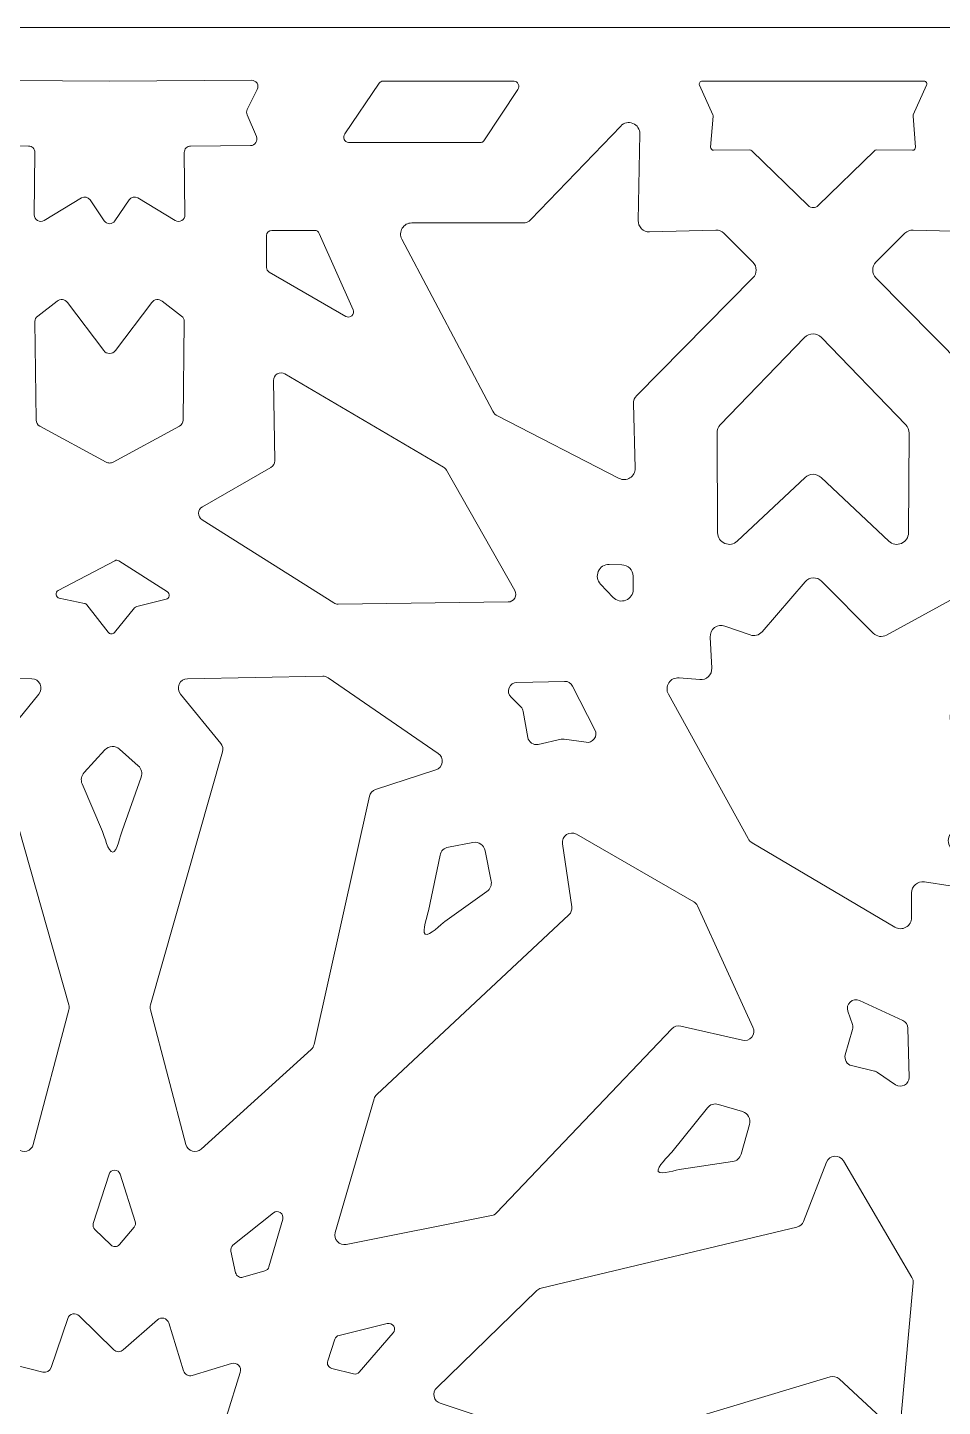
# Model space of a CAD drawing. Header units: millimetres. Extents: x -250 to 250, y -250 to 250.
# Drawn here: x -14 to 142.8, y 13.7 to 250 of the extents above; entities that cross this region are included whole.
import ezdxf

# ---------------------------------------------------------------- set-up
doc = ezdxf.new("R2010")
doc.units = ezdxf.units.MM
doc.header["$MEASUREMENT"] = 0
doc.layers.add('layer 1', color=7, linetype='Continuous')

msp = doc.modelspace()

# ---------------------------------------------------------------- linework, layer by layer
at = {"layer": 'layer 1', "color": 250, "lineweight": 9}
for points, knots in [([(-250, 250), (-250, 250), (250, 250), (250, 250), (250, 250), (250, -250), (250, -250), (250, -250), (-250, -250), (-250, -250), (-250, -250), (-250, 250), (-250, 250)], [0, 0, 0, 0, 0.25, 0.25, 0.25, 0.5, 0.5, 0.5, 0.75, 0.75, 0.75, 1, 1, 1, 1]), ([(0.0431, 216.3915), (0.4199, 216.3915), (0.744, 216.5636), (0.9551, 216.8757), (0.9551, 216.8757), (3.3945, 220.4824), (3.3945, 220.4824), (3.723, 220.9681), (4.3729, 221.1112), (4.875, 220.8085), (4.875, 220.8085), (11.285, 216.9436), (11.285, 216.9436), (11.6361, 216.7319), (12.0441, 216.7272), (12.4001, 216.9307), (12.756, 217.1343), (12.9588, 217.4884), (12.9544, 217.8984), (12.9544, 217.8984), (12.8383, 228.5875), (12.8383, 228.5875), (12.835, 228.8913), (12.9407, 229.1539), (13.1536, 229.3708), (13.3664, 229.5876), (13.6271, 229.6981), (13.9309, 229.7004), (13.9309, 229.7004), (24.2044, 229.7785), (24.2044, 229.7785), (24.5841, 229.7814), (24.9092, 229.9588), (25.1171, 230.2764), (25.3251, 230.5941), (25.3577, 230.963), (25.2085, 231.3121), (25.2085, 231.3121), (23.6167, 235.0377), (23.6167, 235.0377), (23.4852, 235.3455), (23.4946, 235.6629), (23.6442, 235.9624), (23.6442, 235.9624), (25.3538, 239.3837), (25.3538, 239.3837), (25.5299, 239.7361), (25.5118, 240.1235), (25.3035, 240.4579), (25.0952, 240.7923), (24.7555, 240.9794), (24.3616, 240.9768), (24.3616, 240.9768), (0.0431, 240.8141), (0.0431, 240.8141), (0.0431, 240.8141), (-24.2754, 240.9768), (-24.2754, 240.9768), (-24.6693, 240.9794), (-25.009, 240.7923), (-25.2173, 240.4579), (-25.4256, 240.1235), (-25.4437, 239.7361), (-25.2676, 239.3837), (-25.2676, 239.3837), (-23.558, 235.9624), (-23.558, 235.9624), (-23.4084, 235.6629), (-23.399, 235.3455), (-23.5305, 235.0377), (-23.5305, 235.0377), (-25.1223, 231.3121), (-25.1223, 231.3121), (-25.2715, 230.963), (-25.2389, 230.5941), (-25.0309, 230.2764), (-24.823, 229.9588), (-24.4979, 229.7814), (-24.1182, 229.7785), (-24.1182, 229.7785), (-13.8447, 229.7004), (-13.8447, 229.7004), (-13.5409, 229.6981), (-13.2802, 229.5876), (-13.0674, 229.3708), (-12.8545, 229.1539), (-12.7488, 228.8913), (-12.7521, 228.5875), (-12.7521, 228.5875), (-12.8682, 217.8984), (-12.8682, 217.8984), (-12.8726, 217.4884), (-12.6698, 217.1343), (-12.3139, 216.9307), (-11.9579, 216.7272), (-11.5499, 216.7319), (-11.1988, 216.9436), (-11.1988, 216.9436), (-4.7888, 220.8085), (-4.7888, 220.8085), (-4.2867, 221.1112), (-3.6368, 220.9681), (-3.3083, 220.4824), (-3.3083, 220.4824), (-0.8689, 216.8757), (-0.8689, 216.8757), (-0.6578, 216.5636), (-0.3337, 216.3915), (0.0431, 216.3915)], [0, 0, 0, 0, 0.02777778, 0.02777778, 0.02777778, 0.05555556, 0.05555556, 0.05555556, 0.08333333, 0.08333333, 0.08333333, 0.11111111, 0.11111111, 0.11111111, 0.13888889, 0.13888889, 0.13888889, 0.16666667, 0.16666667, 0.16666667, 0.19444444, 0.19444444, 0.19444444, 0.22222222, 0.22222222, 0.22222222, 0.25, 0.25, 0.25, 0.27777778, 0.27777778, 0.27777778, 0.30555556, 0.30555556, 0.30555556, 0.33333333, 0.33333333, 0.33333333, 0.36111111, 0.36111111, 0.36111111, 0.38888889, 0.38888889, 0.38888889, 0.41666667, 0.41666667, 0.41666667, 0.44444444, 0.44444444, 0.44444444, 0.47222222, 0.47222222, 0.47222222, 0.5, 0.5, 0.5, 0.52777778, 0.52777778, 0.52777778, 0.55555556, 0.55555556, 0.55555556, 0.58333333, 0.58333333, 0.58333333, 0.61111111, 0.61111111, 0.61111111, 0.63888889, 0.63888889, 0.63888889, 0.66666667, 0.66666667, 0.66666667, 0.69444444, 0.69444444, 0.69444444, 0.72222222, 0.72222222, 0.72222222, 0.75, 0.75, 0.75, 0.77777778, 0.77777778, 0.77777778, 0.80555556, 0.80555556, 0.80555556, 0.83333333, 0.83333333, 0.83333333, 0.86111111, 0.86111111, 0.86111111, 0.88888889, 0.88888889, 0.88888889, 0.91666667, 0.91666667, 0.91666667, 0.94444444, 0.94444444, 0.94444444, 0.97222222, 0.97222222, 0.97222222, 1, 1, 1, 1]), ([(40.9622, 230.3299), (40.9622, 230.3299), (63.7413, 230.3299), (63.7413, 230.3299), (63.9096, 230.3299), (64.0544, 230.4122), (64.1565, 230.5658), (64.1565, 230.5658), (70.0061, 239.368), (70.0061, 239.368), (70.1914, 239.6468), (70.221, 239.9988), (70.0856, 240.3132), (69.9502, 240.6275), (69.6887, 240.8141), (69.3834, 240.8141), (69.3834, 240.8141), (46.8765, 240.8141), (46.8765, 240.8141), (46.6273, 240.8141), (46.4128, 240.6941), (46.2594, 240.4687), (46.2594, 240.4687), (40.345, 231.7845), (40.345, 231.7845), (40.1559, 231.5068), (40.1234, 231.1527), (40.2578, 230.8357), (40.3923, 230.5187), (40.6552, 230.3299), (40.9622, 230.3299)], [0, 0, 0, 0, 0.1, 0.1, 0.1, 0.2, 0.2, 0.2, 0.3, 0.3, 0.3, 0.4, 0.4, 0.4, 0.5, 0.5, 0.5, 0.6, 0.6, 0.6, 0.7, 0.7, 0.7, 0.8, 0.8, 0.8, 0.9, 0.9, 0.9, 1, 1, 1, 1]), ([(120.6583, 219.1738), (120.469, 219.094), (119.9069, 219.3399), (119.7598, 219.4833), (119.7598, 219.4833), (110.107, 228.8962), (110.107, 228.8962), (110.0088, 228.9919), (109.8903, 229.0395), (109.7532, 229.0382), (109.7532, 229.0382), (103.5597, 228.9793), (103.5597, 228.9793), (103.4144, 228.9779), (103.2888, 229.0317), (103.1895, 229.1379), (103.0903, 229.2441), (103.0451, 229.3731), (103.0564, 229.518), (103.0564, 229.518), (103.4672, 234.8), (103.4672, 234.8), (103.474, 234.8874), (103.4607, 234.9638), (103.4248, 235.0438), (103.4248, 235.0438), (101.1482, 240.1091), (101.1482, 240.1091), (101.0766, 240.2685), (101.0895, 240.439), (101.1844, 240.5857), (101.2793, 240.7324), (101.4295, 240.8141), (101.6042, 240.8141), (101.6042, 240.8141), (120.1089, 240.8141), (120.1089, 240.8141), (120.7016, 240.8141), (120.5162, 240.8141), (121.1089, 240.8141), (121.1089, 240.8141), (139.6136, 240.8141), (139.6136, 240.8141), (139.7883, 240.8141), (139.9385, 240.7324), (140.0334, 240.5857), (140.1283, 240.439), (140.1412, 240.2685), (140.0696, 240.1091), (140.0696, 240.1091), (137.793, 235.0438), (137.793, 235.0438), (137.7571, 234.9638), (137.7438, 234.8874), (137.7506, 234.8), (137.7506, 234.8), (138.1614, 229.518), (138.1614, 229.518), (138.1727, 229.3731), (138.1275, 229.2441), (138.0283, 229.1379), (137.929, 229.0317), (137.8034, 228.9779), (137.6581, 228.9793), (137.6581, 228.9793), (131.4646, 229.0382), (131.4646, 229.0382), (131.3275, 229.0395), (131.209, 228.9919), (131.1108, 228.8962), (131.1108, 228.8962), (121.458, 219.4833), (121.458, 219.4833), (121.3109, 219.34), (120.8476, 219.094), (120.6583, 219.1738)], [0, 0, 0, 0, 0.04, 0.04, 0.04, 0.08, 0.08, 0.08, 0.12, 0.12, 0.12, 0.16, 0.16, 0.16, 0.2, 0.2, 0.2, 0.24, 0.24, 0.24, 0.28, 0.28, 0.28, 0.32, 0.32, 0.32, 0.36, 0.36, 0.36, 0.4, 0.4, 0.4, 0.44, 0.44, 0.44, 0.48, 0.48, 0.48, 0.52, 0.52, 0.52, 0.56, 0.56, 0.56, 0.6, 0.6, 0.6, 0.64, 0.64, 0.64, 0.68, 0.68, 0.68, 0.72, 0.72, 0.72, 0.76, 0.76, 0.76, 0.8, 0.8, 0.8, 0.84, 0.84, 0.84, 0.88, 0.88, 0.88, 0.92, 0.92, 0.92, 0.96, 0.96, 0.96, 1, 1, 1, 1]), ([(50.1368, 213.7326), (50.1368, 213.7326), (65.7151, 184.2409), (65.7151, 184.2409), (65.905, 183.8814), (66.1653, 183.624), (66.527, 183.4382), (66.527, 183.4382), (87.3522, 172.7411), (87.3522, 172.7411), (87.966, 172.4258), (88.6475, 172.4554), (89.2317, 172.8227), (89.8158, 173.19), (90.1378, 173.7913), (90.1197, 174.4811), (90.1197, 174.4811), (89.8284, 185.5481), (89.8284, 185.5481), (89.8143, 186.0847), (89.9989, 186.5517), (90.3762, 186.9335), (90.3762, 186.9335), (110.3079, 207.1067), (110.3079, 207.1067), (111.0406, 207.8482), (111.037, 209.0484), (110.2999, 209.7856), (110.2999, 209.7856), (105.3348, 214.7507), (105.3348, 214.7507), (104.9516, 215.1339), (104.4797, 215.3217), (103.938, 215.3065), (103.938, 215.3065), (92.5902, 214.9883), (92.5902, 214.9883), (92.0517, 214.9732), (91.5827, 215.1585), (91.2, 215.5375), (90.8173, 215.9166), (90.6274, 216.3837), (90.6373, 216.9223), (90.6373, 216.9223), (90.9091, 231.7808), (90.9091, 231.7808), (90.9237, 232.5783), (90.4721, 233.267), (89.7349, 233.5716), (88.9977, 233.8761), (88.1918, 233.707), (87.6392, 233.1317), (87.6392, 233.1317), (72.244, 217.1038), (72.244, 217.1038), (71.8722, 216.7168), (71.4104, 216.52), (70.8737, 216.52), (70.8737, 216.52), (51.8168, 216.52), (51.8168, 216.52), (51.1317, 216.52), (50.5432, 216.1876), (50.1895, 215.6008), (49.8359, 215.014), (49.8168, 214.3384), (50.1368, 213.7326)], [0, 0, 0, 0, 0.04545455, 0.04545455, 0.04545455, 0.09090909, 0.09090909, 0.09090909, 0.13636364, 0.13636364, 0.13636364, 0.18181818, 0.18181818, 0.18181818, 0.22727273, 0.22727273, 0.22727273, 0.27272727, 0.27272727, 0.27272727, 0.31818182, 0.31818182, 0.31818182, 0.36363636, 0.36363636, 0.36363636, 0.40909091, 0.40909091, 0.40909091, 0.45454545, 0.45454545, 0.45454545, 0.5, 0.5, 0.5, 0.54545455, 0.54545455, 0.54545455, 0.59090909, 0.59090909, 0.59090909, 0.63636364, 0.63636364, 0.63636364, 0.68181818, 0.68181818, 0.68181818, 0.72727273, 0.72727273, 0.72727273, 0.77272727, 0.77272727, 0.77272727, 0.81818182, 0.81818182, 0.81818182, 0.86363636, 0.86363636, 0.86363636, 0.90909091, 0.90909091, 0.90909091, 0.95454545, 0.95454545, 0.95454545, 1, 1, 1, 1]), ([(191.5551, 213.7326), (191.5551, 213.7326), (175.9768, 184.2409), (175.9768, 184.2409), (175.7869, 183.8814), (175.5266, 183.624), (175.1649, 183.4382), (175.1649, 183.4382), (154.3397, 172.7411), (154.3397, 172.7411), (153.7259, 172.4258), (153.0444, 172.4554), (152.4602, 172.8227), (151.8761, 173.19), (151.5541, 173.7913), (151.5722, 174.4811), (151.5722, 174.4811), (151.8635, 185.5481), (151.8635, 185.5481), (151.8776, 186.0847), (151.693, 186.5517), (151.3157, 186.9335), (151.3157, 186.9335), (131.384, 207.1067), (131.384, 207.1067), (130.6513, 207.8482), (130.6549, 209.0484), (131.392, 209.7856), (131.392, 209.7856), (136.3571, 214.7507), (136.3571, 214.7507), (136.7403, 215.1339), (137.2122, 215.3217), (137.7539, 215.3065), (137.7539, 215.3065), (149.1017, 214.9883), (149.1017, 214.9883), (149.6402, 214.9732), (150.1092, 215.1585), (150.4919, 215.5375), (150.8746, 215.9166), (151.0645, 216.3837), (151.0546, 216.9223), (151.0546, 216.9223), (150.7828, 231.7808), (150.7828, 231.7808), (150.7682, 232.5783), (151.2198, 233.267), (151.957, 233.5716), (152.6942, 233.8761), (153.5001, 233.707), (154.0527, 233.1317), (154.0527, 233.1317), (169.4479, 217.1038), (169.4479, 217.1038), (169.8197, 216.7168), (170.2815, 216.52), (170.8182, 216.52), (170.8182, 216.52), (189.8751, 216.52), (189.8751, 216.52), (190.5602, 216.52), (191.1487, 216.1876), (191.5024, 215.6008), (191.856, 215.014), (191.8751, 214.3384), (191.5551, 213.7326)], [0, 0, 0, 0, 0.04545455, 0.04545455, 0.04545455, 0.09090909, 0.09090909, 0.09090909, 0.13636364, 0.13636364, 0.13636364, 0.18181818, 0.18181818, 0.18181818, 0.22727273, 0.22727273, 0.22727273, 0.27272727, 0.27272727, 0.27272727, 0.31818182, 0.31818182, 0.31818182, 0.36363636, 0.36363636, 0.36363636, 0.40909091, 0.40909091, 0.40909091, 0.45454545, 0.45454545, 0.45454545, 0.5, 0.5, 0.5, 0.54545455, 0.54545455, 0.54545455, 0.59090909, 0.59090909, 0.59090909, 0.63636364, 0.63636364, 0.63636364, 0.68181818, 0.68181818, 0.68181818, 0.72727273, 0.72727273, 0.72727273, 0.77272727, 0.77272727, 0.77272727, 0.81818182, 0.81818182, 0.81818182, 0.86363636, 0.86363636, 0.86363636, 0.90909091, 0.90909091, 0.90909091, 0.95454545, 0.95454545, 0.95454545, 1, 1, 1, 1]), ([(35.1563, 215.2424), (35.1563, 215.2424), (27.8364, 215.2424), (27.8364, 215.2424), (27.3407, 215.2424), (26.9364, 214.8381), (26.9364, 214.3425), (26.9364, 214.3425), (26.9364, 208.8649), (26.9364, 208.8649), (26.9364, 208.5344), (27.1002, 208.2507), (27.3864, 208.0855), (27.3864, 208.0855), (40.5099, 200.5086), (40.5099, 200.5086), (40.8533, 200.3104), (41.2672, 200.3538), (41.5619, 200.619), (41.8567, 200.8842), (41.9434, 201.2913), (41.7823, 201.6536), (41.7823, 201.6536), (35.9788, 214.708), (35.9788, 214.708), (35.831, 215.0403), (35.52, 215.2424), (35.1563, 215.2424)], [0, 0, 0, 0, 0.11111111, 0.11111111, 0.11111111, 0.22222222, 0.22222222, 0.22222222, 0.33333333, 0.33333333, 0.33333333, 0.44444444, 0.44444444, 0.44444444, 0.55555556, 0.55555556, 0.55555556, 0.66666667, 0.66666667, 0.66666667, 0.77777778, 0.77777778, 0.77777778, 0.88888889, 0.88888889, 0.88888889, 1, 1, 1, 1]), ([(0.0432, 175.3691), (0.2517, 175.3691), (0.4603, 175.4222), (0.6557, 175.5285), (0.6557, 175.5285), (11.9997, 181.6929), (11.9997, 181.6929), (12.3978, 181.9092), (12.6286, 182.2847), (12.6339, 182.7249), (12.6339, 182.7249), (12.8389, 199.6128), (12.8389, 199.6128), (12.8436, 199.9951), (12.6809, 200.3259), (12.371, 200.5647), (12.371, 200.5647), (9.058, 203.1176), (9.058, 203.1176), (8.7821, 203.3302), (8.4633, 203.4154), (8.1132, 203.3701), (7.763, 203.3248), (7.479, 203.1617), (7.271, 202.8865), (7.271, 202.8865), (1.0513, 194.6539), (1.0513, 194.6539), (0.8091, 194.3332), (0.4548, 194.1596), (0.0431, 194.1596), (-0.3686, 194.1596), (-0.7229, 194.3332), (-0.9651, 194.6539), (-0.9651, 194.6539), (-7.1848, 202.8865), (-7.1848, 202.8865), (-7.3928, 203.1617), (-7.6768, 203.3248), (-8.027, 203.3701), (-8.3771, 203.4154), (-8.6959, 203.3302), (-8.9718, 203.1176), (-8.9718, 203.1176), (-12.2848, 200.5647), (-12.2848, 200.5647), (-12.5947, 200.3259), (-12.7574, 199.9951), (-12.7527, 199.6128), (-12.7527, 199.6128), (-12.5477, 182.7249), (-12.5477, 182.7249), (-12.5424, 182.2847), (-12.3116, 181.9092), (-11.9135, 181.6929), (-11.9135, 181.6929), (-0.5695, 175.5285), (-0.5695, 175.5285), (-0.3741, 175.4222), (-0.1655, 175.3691), (0.043, 175.3691), (0.043, 175.3691), (0.0432, 175.3691), (0.0432, 175.3691)], [0, 0, 0, 0, 0.04761905, 0.04761905, 0.04761905, 0.0952381, 0.0952381, 0.0952381, 0.14285714, 0.14285714, 0.14285714, 0.19047619, 0.19047619, 0.19047619, 0.23809524, 0.23809524, 0.23809524, 0.28571429, 0.28571429, 0.28571429, 0.33333333, 0.33333333, 0.33333333, 0.38095238, 0.38095238, 0.38095238, 0.42857143, 0.42857143, 0.42857143, 0.47619048, 0.47619048, 0.47619048, 0.52380952, 0.52380952, 0.52380952, 0.57142857, 0.57142857, 0.57142857, 0.61904762, 0.61904762, 0.61904762, 0.66666667, 0.66666667, 0.66666667, 0.71428571, 0.71428571, 0.71428571, 0.76190476, 0.76190476, 0.76190476, 0.80952381, 0.80952381, 0.80952381, 0.85714286, 0.85714286, 0.85714286, 0.9047619, 0.9047619, 0.9047619, 0.95238095, 0.95238095, 0.95238095, 1, 1, 1, 1]), ([(121.9786, 172.9), (121.9786, 172.9), (133.5942, 161.983), (133.5942, 161.983), (134.1868, 161.4261), (135.005, 161.2818), (135.7524, 161.6024), (136.4998, 161.923), (136.9591, 162.6154), (136.9639, 163.4286), (136.9639, 163.4286), (137.0644, 180.5168), (137.0644, 180.5168), (137.0676, 181.059), (136.8804, 181.5267), (136.504, 181.917), (136.504, 181.917), (122.0484, 196.9042), (122.0484, 196.9042), (121.6573, 197.3097), (121.1723, 197.5158), (120.6089, 197.5158), (120.0455, 197.5158), (119.5606, 197.3097), (119.1694, 196.9042), (119.1694, 196.9042), (104.7138, 181.917), (104.7138, 181.917), (104.3374, 181.5267), (104.1502, 181.059), (104.1534, 180.5168), (104.1534, 180.5168), (104.2539, 163.4286), (104.2539, 163.4286), (104.2587, 162.6154), (104.718, 161.923), (105.4654, 161.6024), (106.2128, 161.2818), (107.031, 161.4261), (107.6236, 161.983), (107.6236, 161.983), (119.2392, 172.9), (119.2392, 172.9), (120.0102, 173.6246), (121.2076, 173.6246), (121.9786, 172.9)], [0, 0, 0, 0, 0.06666667, 0.06666667, 0.06666667, 0.13333333, 0.13333333, 0.13333333, 0.2, 0.2, 0.2, 0.26666667, 0.26666667, 0.26666667, 0.33333333, 0.33333333, 0.33333333, 0.4, 0.4, 0.4, 0.46666667, 0.46666667, 0.46666667, 0.53333333, 0.53333333, 0.53333333, 0.6, 0.6, 0.6, 0.66666667, 0.66666667, 0.66666667, 0.73333333, 0.73333333, 0.73333333, 0.8, 0.8, 0.8, 0.86666667, 0.86666667, 0.86666667, 0.93333333, 0.93333333, 0.93333333, 1, 1, 1, 1]), ([(69.4735, 153.5052), (69.4735, 153.5052), (57.7655, 174.1734), (57.7655, 174.1734), (57.6476, 174.3815), (57.4987, 174.5328), (57.2925, 174.6539), (57.2925, 174.6539), (30.0888, 190.6346), (30.0888, 190.6346), (29.6723, 190.8793), (29.192, 190.8801), (28.7747, 190.6369), (28.3574, 190.3937), (28.1213, 189.9754), (28.1289, 189.4924), (28.1289, 189.4924), (28.3449, 175.7731), (28.3449, 175.7731), (28.3525, 175.2871), (28.1133, 174.8663), (27.6918, 174.6243), (27.6918, 174.6243), (15.9432, 167.8797), (15.9432, 167.8797), (15.5362, 167.6461), (15.3, 167.2478), (15.2902, 166.7786), (15.2804, 166.3094), (15.4997, 165.9016), (15.8966, 165.6512), (15.8966, 165.6512), (38.4825, 151.3991), (38.4825, 151.3991), (38.7045, 151.259), (38.9306, 151.1952), (39.1931, 151.1985), (39.1931, 151.1985), (68.3578, 151.5631), (68.3578, 151.5631), (68.8307, 151.569), (69.234, 151.8058), (69.4696, 152.2159), (69.7052, 152.626), (69.7066, 153.0937), (69.4735, 153.5052)], [0, 0, 0, 0, 0.06666667, 0.06666667, 0.06666667, 0.13333333, 0.13333333, 0.13333333, 0.2, 0.2, 0.2, 0.26666667, 0.26666667, 0.26666667, 0.33333333, 0.33333333, 0.33333333, 0.4, 0.4, 0.4, 0.46666667, 0.46666667, 0.46666667, 0.53333333, 0.53333333, 0.53333333, 0.6, 0.6, 0.6, 0.66666667, 0.66666667, 0.66666667, 0.73333333, 0.73333333, 0.73333333, 0.8, 0.8, 0.8, 0.86666667, 0.86666667, 0.86666667, 0.93333333, 0.93333333, 0.93333333, 1, 1, 1, 1]), ([(0.9317, 158.6381), (0.9317, 158.6381), (-8.7618, 153.5191), (-8.7618, 153.5191), (-9.028, 153.3785), (-9.1705, 153.0997), (-9.1286, 152.8016), (-9.0867, 152.5035), (-8.8727, 152.2748), (-8.578, 152.2131), (-8.578, 152.2131), (-4.2512, 151.3079), (-4.2512, 151.3079), (-4.0815, 151.2724), (-3.9469, 151.1882), (-3.8407, 151.0512), (-3.8407, 151.0512), (-0.2057, 146.3619), (-0.2057, 146.3619), (-0.0704, 146.1873), (0.1185, 146.0932), (0.3394, 146.0904), (0.5602, 146.0876), (0.7515, 146.1768), (0.8912, 146.3478), (0.8912, 146.3478), (4.32, 150.5447), (4.32, 150.5447), (4.4202, 150.6673), (4.5414, 150.744), (4.6952, 150.7819), (4.6952, 150.7819), (9.7288, 152.022), (9.7288, 152.022), (10.0069, 152.0905), (10.2059, 152.3057), (10.2527, 152.5882), (10.2994, 152.8708), (10.1803, 153.1385), (9.9391, 153.293), (9.9391, 153.293), (1.6371, 158.6086), (1.6371, 158.6086), (1.4186, 158.7485), (1.1611, 158.7593), (0.9317, 158.6381)], [0, 0, 0, 0, 0.06666667, 0.06666667, 0.06666667, 0.13333333, 0.13333333, 0.13333333, 0.2, 0.2, 0.2, 0.26666667, 0.26666667, 0.26666667, 0.33333333, 0.33333333, 0.33333333, 0.4, 0.4, 0.4, 0.46666667, 0.46666667, 0.46666667, 0.53333333, 0.53333333, 0.53333333, 0.6, 0.6, 0.6, 0.66666667, 0.66666667, 0.66666667, 0.73333333, 0.73333333, 0.73333333, 0.8, 0.8, 0.8, 0.86666667, 0.86666667, 0.86666667, 0.93333333, 0.93333333, 0.93333333, 1, 1, 1, 1]), ([(89.7585, 155.9707), (89.7585, 155.9707), (89.7797, 153.7367), (89.7797, 153.7367), (89.7876, 152.9033), (89.3107, 152.1877), (88.5384, 151.8742), (87.7661, 151.5609), (86.9254, 151.7417), (86.3503, 152.345), (86.3503, 152.345), (84.18, 154.6217), (84.18, 154.6217), (83.6139, 155.2155), (83.4687, 156.0449), (83.7991, 156.7958), (84.1295, 157.5466), (84.8391, 157.9997), (85.6593, 157.9835), (85.6593, 157.9835), (87.8085, 157.9409), (87.8085, 157.9409), (88.8836, 157.9196), (89.7483, 157.046), (89.7585, 155.9707)], [0, 0, 0, 0, 0.125, 0.125, 0.125, 0.25, 0.25, 0.25, 0.375, 0.375, 0.375, 0.5, 0.5, 0.5, 0.625, 0.625, 0.625, 0.75, 0.75, 0.75, 0.875, 0.875, 0.875, 1, 1, 1, 1]), ([(153.1518, 122.5565), (153.1518, 122.5565), (144.6977, 130.4067), (144.6977, 130.4067), (144.0359, 131.0212), (143.8949, 131.9868), (144.3534, 132.7649), (144.3534, 132.7649), (157.5451, 155.1507), (157.5451, 155.1507), (157.9855, 155.898), (157.8767, 156.8141), (157.2736, 157.4376), (156.6705, 158.061), (155.7585, 158.2001), (154.997, 157.7847), (154.997, 157.7847), (133.1869, 145.8883), (133.1869, 145.8883), (132.4338, 145.4775), (131.5346, 145.608), (130.9294, 146.216), (130.9294, 146.216), (122.0567, 155.1284), (122.0567, 155.1284), (121.6694, 155.5175), (121.1898, 155.7067), (120.6412, 155.687), (120.0925, 155.6673), (119.6278, 155.4441), (119.2694, 155.0282), (119.2694, 155.0282), (111.8827, 146.456), (111.8827, 146.456), (111.3603, 145.8498), (110.561, 145.6378), (109.8069, 145.9054), (109.8069, 145.9054), (105.511, 147.4297), (105.511, 147.4297), (104.8944, 147.6485), (104.2638, 147.5533), (103.7392, 147.1623), (103.2147, 146.7713), (102.9433, 146.1942), (102.9768, 145.5408), (102.9768, 145.5408), (103.2486, 140.2395), (103.2486, 140.2395), (103.2777, 139.6712), (103.0803, 139.1705), (102.6711, 138.7751), (102.2618, 138.3797), (101.7548, 138.1995), (101.1878, 138.2481), (101.1878, 138.2481), (97.645, 138.5518), (97.645, 138.5518), (96.9277, 138.6133), (96.2808, 138.2972), (95.8886, 137.6934), (95.4963, 137.0897), (95.4703, 136.3703), (95.818, 135.7398), (95.818, 135.7398), (109.4595, 111.0001), (109.4595, 111.0001), (109.6312, 110.6887), (109.8514, 110.4619), (110.1576, 110.2811), (110.1576, 110.2811), (134.624, 95.8343), (134.624, 95.8343), (135.2279, 95.4777), (135.924, 95.4726), (136.533, 95.8203), (137.1421, 96.168), (137.4916, 96.77), (137.4916, 97.4713), (137.4916, 97.4713), (137.4916, 101.7149), (137.4916, 101.7149), (137.4916, 102.2893), (137.7189, 102.7837), (138.1549, 103.1577), (138.5908, 103.5317), (139.114, 103.6811), (139.6817, 103.5938), (139.6817, 103.5938), (144.1226, 102.9105), (144.1226, 102.9105), (144.847, 102.799), (145.5263, 103.084), (145.9545, 103.6788), (146.3828, 104.2737), (146.4373, 105.0084), (146.1016, 105.66), (146.1016, 105.66), (143.99, 109.7591), (143.99, 109.7591), (143.5862, 110.5429), (143.7604, 111.4704), (144.4211, 112.0542), (144.4211, 112.0542), (153.1171, 119.739), (153.1171, 119.739), (153.534, 120.1075), (153.7522, 120.5837), (153.7591, 121.1401), (153.7659, 121.6964), (153.5595, 122.1779), (153.1518, 122.5565)], [0, 0, 0, 0, 0.02702703, 0.02702703, 0.02702703, 0.05405405, 0.05405405, 0.05405405, 0.08108108, 0.08108108, 0.08108108, 0.10810811, 0.10810811, 0.10810811, 0.13513514, 0.13513514, 0.13513514, 0.16216216, 0.16216216, 0.16216216, 0.18918919, 0.18918919, 0.18918919, 0.21621622, 0.21621622, 0.21621622, 0.24324324, 0.24324324, 0.24324324, 0.27027027, 0.27027027, 0.27027027, 0.2972973, 0.2972973, 0.2972973, 0.32432432, 0.32432432, 0.32432432, 0.35135135, 0.35135135, 0.35135135, 0.37837838, 0.37837838, 0.37837838, 0.40540541, 0.40540541, 0.40540541, 0.43243243, 0.43243243, 0.43243243, 0.45945946, 0.45945946, 0.45945946, 0.48648649, 0.48648649, 0.48648649, 0.51351351, 0.51351351, 0.51351351, 0.54054054, 0.54054054, 0.54054054, 0.56756757, 0.56756757, 0.56756757, 0.59459459, 0.59459459, 0.59459459, 0.62162162, 0.62162162, 0.62162162, 0.64864865, 0.64864865, 0.64864865, 0.67567568, 0.67567568, 0.67567568, 0.7027027, 0.7027027, 0.7027027, 0.72972973, 0.72972973, 0.72972973, 0.75675676, 0.75675676, 0.75675676, 0.78378378, 0.78378378, 0.78378378, 0.81081081, 0.81081081, 0.81081081, 0.83783784, 0.83783784, 0.83783784, 0.86486486, 0.86486486, 0.86486486, 0.89189189, 0.89189189, 0.89189189, 0.91891892, 0.91891892, 0.91891892, 0.94594595, 0.94594595, 0.94594595, 0.97297297, 0.97297297, 0.97297297, 1, 1, 1, 1]), ([(-56.2789, 125.6156), (-56.2789, 125.6156), (-37.4223, 138.5654), (-37.4223, 138.5654), (-37.1347, 138.7629), (-36.8333, 138.8531), (-36.4845, 138.8463), (-36.4845, 138.8463), (-13.3049, 138.3919), (-13.3049, 138.3919), (-12.6772, 138.3796), (-12.1462, 138.0326), (-11.8829, 137.4626), (-11.6196, 136.8926), (-11.6996, 136.2634), (-12.0972, 135.7774), (-12.0972, 135.7774), (-19.006, 127.3332), (-19.006, 127.3332), (-19.3484, 126.9147), (-19.4547, 126.4008), (-19.3066, 125.8808), (-19.3066, 125.8808), (-6.9563, 82.5257), (-6.9563, 82.5257), (-6.8739, 82.2366), (-6.8713, 81.9692), (-6.948, 81.6785), (-6.948, 81.6785), (-13.0431, 58.5876), (-13.0431, 58.5876), (-13.1899, 58.0315), (-13.5846, 57.6247), (-14.136, 57.4612), (-14.6874, 57.2977), (-15.24, 57.4237), (-15.6662, 57.8099), (-15.6662, 57.8099), (-34.5049, 74.8824), (-34.5049, 74.8824), (-34.7608, 75.1143), (-34.9174, 75.3834), (-34.9925, 75.7205), (-34.9925, 75.7205), (-44.4724, 118.2522), (-44.4724, 118.2522), (-44.5992, 118.821), (-44.9871, 119.2472), (-45.5415, 119.4269), (-45.5415, 119.4269), (-55.8661, 122.7728), (-55.8661, 122.7728), (-56.4606, 122.9654), (-56.8671, 123.4473), (-56.9569, 124.0658), (-57.0468, 124.6842), (-56.7941, 125.2618), (-56.2789, 125.6156)], [0, 0, 0, 0, 0.05263158, 0.05263158, 0.05263158, 0.10526316, 0.10526316, 0.10526316, 0.15789474, 0.15789474, 0.15789474, 0.21052632, 0.21052632, 0.21052632, 0.26315789, 0.26315789, 0.26315789, 0.31578947, 0.31578947, 0.31578947, 0.36842105, 0.36842105, 0.36842105, 0.42105263, 0.42105263, 0.42105263, 0.47368421, 0.47368421, 0.47368421, 0.52631579, 0.52631579, 0.52631579, 0.57894737, 0.57894737, 0.57894737, 0.63157895, 0.63157895, 0.63157895, 0.68421053, 0.68421053, 0.68421053, 0.73684211, 0.73684211, 0.73684211, 0.78947368, 0.78947368, 0.78947368, 0.84210526, 0.84210526, 0.84210526, 0.89473684, 0.89473684, 0.89473684, 0.94736842, 0.94736842, 0.94736842, 1, 1, 1, 1]), ([(56.3651, 125.6156), (56.3651, 125.6156), (37.5085, 138.5654), (37.5085, 138.5654), (37.2209, 138.7629), (36.9195, 138.8531), (36.5707, 138.8463), (36.5707, 138.8463), (13.3911, 138.3919), (13.3911, 138.3919), (12.7634, 138.3796), (12.2324, 138.0326), (11.9691, 137.4626), (11.7058, 136.8926), (11.7858, 136.2634), (12.1834, 135.7774), (12.1834, 135.7774), (19.0922, 127.3332), (19.0922, 127.3332), (19.4346, 126.9147), (19.5409, 126.4008), (19.3928, 125.8808), (19.3928, 125.8808), (7.0425, 82.5257), (7.0425, 82.5257), (6.9601, 82.2366), (6.9575, 81.9692), (7.0342, 81.6785), (7.0342, 81.6785), (13.1293, 58.5876), (13.1293, 58.5876), (13.2761, 58.0315), (13.6708, 57.6247), (14.2222, 57.4612), (14.7736, 57.2977), (15.3262, 57.4237), (15.7524, 57.8099), (15.7524, 57.8099), (34.5911, 74.8824), (34.5911, 74.8824), (34.847, 75.1143), (35.0036, 75.3834), (35.0787, 75.7205), (35.0787, 75.7205), (44.5586, 118.2522), (44.5586, 118.2522), (44.6854, 118.821), (45.0733, 119.2472), (45.6277, 119.4269), (45.6277, 119.4269), (55.9523, 122.7728), (55.9523, 122.7728), (56.5468, 122.9654), (56.9533, 123.4473), (57.0431, 124.0658), (57.133, 124.6842), (56.8803, 125.2618), (56.3651, 125.6156)], [0, 0, 0, 0, 0.05263158, 0.05263158, 0.05263158, 0.10526316, 0.10526316, 0.10526316, 0.15789474, 0.15789474, 0.15789474, 0.21052632, 0.21052632, 0.21052632, 0.26315789, 0.26315789, 0.26315789, 0.31578947, 0.31578947, 0.31578947, 0.36842105, 0.36842105, 0.36842105, 0.42105263, 0.42105263, 0.42105263, 0.47368421, 0.47368421, 0.47368421, 0.52631579, 0.52631579, 0.52631579, 0.57894737, 0.57894737, 0.57894737, 0.63157895, 0.63157895, 0.63157895, 0.68421053, 0.68421053, 0.68421053, 0.73684211, 0.73684211, 0.73684211, 0.78947368, 0.78947368, 0.78947368, 0.84210526, 0.84210526, 0.84210526, 0.89473684, 0.89473684, 0.89473684, 0.94736842, 0.94736842, 0.94736842, 1, 1, 1, 1]), ([(83.222, 129.6449), (83.222, 129.6449), (79.3693, 137.1577), (79.3693, 137.1577), (79.1048, 137.6733), (78.6019, 137.973), (78.0227, 137.9601), (78.0227, 137.9601), (69.8541, 137.7785), (69.8541, 137.7785), (69.2502, 137.7651), (68.7416, 137.413), (68.5167, 136.8522), (68.2918, 136.2915), (68.4158, 135.6856), (68.843, 135.2584), (68.843, 135.2584), (70.5305, 133.571), (70.5305, 133.571), (70.755, 133.3465), (70.8867, 133.0927), (70.9411, 132.7799), (70.9411, 132.7799), (71.712, 128.3471), (71.712, 128.3471), (71.7836, 127.9353), (71.9967, 127.6072), (72.3436, 127.3742), (72.6906, 127.1412), (73.075, 127.0682), (73.4833, 127.1579), (73.4833, 127.1579), (77.4316, 128.0246), (77.4316, 128.0246), (77.6127, 128.0644), (77.7735, 128.0704), (77.957, 128.0441), (77.957, 128.0441), (81.6995, 127.5095), (81.6995, 127.5095), (82.2597, 127.4295), (82.7818, 127.6531), (83.1104, 128.1139), (83.439, 128.5748), (83.4803, 129.1412), (83.222, 129.6449)], [0, 0, 0, 0, 0.06666667, 0.06666667, 0.06666667, 0.13333333, 0.13333333, 0.13333333, 0.2, 0.2, 0.2, 0.26666667, 0.26666667, 0.26666667, 0.33333333, 0.33333333, 0.33333333, 0.4, 0.4, 0.4, 0.46666667, 0.46666667, 0.46666667, 0.53333333, 0.53333333, 0.53333333, 0.6, 0.6, 0.6, 0.66666667, 0.66666667, 0.66666667, 0.73333333, 0.73333333, 0.73333333, 0.8, 0.8, 0.8, 0.86666667, 0.86666667, 0.86666667, 0.93333333, 0.93333333, 0.93333333, 1, 1, 1, 1]), ([(-4.3335, 122.3138), (-4.3335, 122.3138), (-0.7662, 126.2067), (-0.7662, 126.2067), (-0.1009, 126.9329), (1.03, 126.9885), (1.7635, 126.3311), (1.7635, 126.3311), (4.9478, 123.4777), (4.9478, 123.4777), (5.5036, 122.9796), (5.6928, 122.236), (5.4427, 121.5329), (5.4427, 121.5329), (2.1792, 112.3594), (2.1792, 112.3594), (1.9259, 111.647), (1.3227, 108.691), (0.567, 108.6671), (-0.1888, 108.6433), (-0.875, 111.5583), (-1.1729, 112.2533), (-1.1729, 112.2533), (-4.661, 120.3872), (-4.661, 120.3872), (-4.9464, 121.0528), (-4.8229, 121.7798), (-4.3335, 122.3138)], [0, 0, 0, 0, 0.11111111, 0.11111111, 0.11111111, 0.22222222, 0.22222222, 0.22222222, 0.33333333, 0.33333333, 0.33333333, 0.44444444, 0.44444444, 0.44444444, 0.55555556, 0.55555556, 0.55555556, 0.66666667, 0.66666667, 0.66666667, 0.77777778, 0.77777778, 0.77777778, 0.88888889, 0.88888889, 0.88888889, 1, 1, 1, 1]), ([(110.3093, 78.6639), (110.3093, 78.6639), (100.8157, 99.4759), (100.8157, 99.4759), (100.6709, 99.7933), (100.459, 100.0259), (100.1565, 100.1997), (100.1565, 100.1997), (80.0537, 111.7485), (80.0537, 111.7485), (79.5093, 112.0613), (78.8754, 112.0373), (78.3562, 111.6844), (77.8369, 111.3314), (77.5814, 110.7509), (77.6719, 110.1295), (77.6719, 110.1295), (79.2448, 99.3331), (79.2448, 99.3331), (79.3228, 98.798), (79.1492, 98.3028), (78.7544, 97.9333), (78.7544, 97.9333), (45.8386, 67.1316), (45.8386, 67.1316), (45.6191, 66.9263), (45.4792, 66.6984), (45.3952, 66.4097), (45.3952, 66.4097), (38.727, 43.4777), (38.727, 43.4777), (38.5664, 42.9255), (38.6952, 42.3735), (39.0837, 41.9494), (39.4721, 41.5252), (40.0107, 41.3486), (40.5749, 41.4601), (40.5749, 41.4601), (65.5158, 46.3915), (65.5158, 46.3915), (65.8546, 46.4585), (66.1274, 46.6085), (66.3654, 46.8587), (66.3654, 46.8587), (96.3967, 78.433), (96.3967, 78.433), (96.7984, 78.8553), (97.3504, 79.0208), (97.9181, 78.8893), (97.9181, 78.8893), (108.4913, 76.4397), (108.4913, 76.4397), (109.1001, 76.2986), (109.6967, 76.5023), (110.0923, 76.9862), (110.4878, 77.47), (110.5687, 78.0953), (110.3093, 78.6639)], [0, 0, 0, 0, 0.05263158, 0.05263158, 0.05263158, 0.10526316, 0.10526316, 0.10526316, 0.15789474, 0.15789474, 0.15789474, 0.21052632, 0.21052632, 0.21052632, 0.26315789, 0.26315789, 0.26315789, 0.31578947, 0.31578947, 0.31578947, 0.36842105, 0.36842105, 0.36842105, 0.42105263, 0.42105263, 0.42105263, 0.47368421, 0.47368421, 0.47368421, 0.52631579, 0.52631579, 0.52631579, 0.57894737, 0.57894737, 0.57894737, 0.63157895, 0.63157895, 0.63157895, 0.68421053, 0.68421053, 0.68421053, 0.73684211, 0.73684211, 0.73684211, 0.78947368, 0.78947368, 0.78947368, 0.84210526, 0.84210526, 0.84210526, 0.89473684, 0.89473684, 0.89473684, 0.94736842, 0.94736842, 0.94736842, 1, 1, 1, 1]), ([(65.4345, 103.7355), (65.4345, 103.7355), (64.4153, 108.9164), (64.4153, 108.9164), (64.2252, 109.8828), (63.2887, 110.519), (62.3202, 110.3396), (62.3202, 110.3396), (58.116, 109.561), (58.116, 109.561), (57.3821, 109.4251), (56.8334, 108.8887), (56.6809, 108.1581), (56.6809, 108.1581), (54.6917, 98.6268), (54.6917, 98.6268), (54.5372, 97.8867), (53.5133, 95.0488), (54.1461, 94.635), (54.7789, 94.2212), (56.8824, 96.3529), (57.4985, 96.7911), (57.4985, 96.7911), (64.7111, 101.9201), (64.7111, 101.9201), (65.3013, 102.3398), (65.5743, 103.0248), (65.4345, 103.7355)], [0, 0, 0, 0, 0.11111111, 0.11111111, 0.11111111, 0.22222222, 0.22222222, 0.22222222, 0.33333333, 0.33333333, 0.33333333, 0.44444444, 0.44444444, 0.44444444, 0.55555556, 0.55555556, 0.55555556, 0.66666667, 0.66666667, 0.66666667, 0.77777778, 0.77777778, 0.77777778, 0.88888889, 0.88888889, 0.88888889, 1, 1, 1, 1]), ([(137.0608, 70.0913), (137.0608, 70.0913), (136.8725, 78.5324), (136.8725, 78.5324), (136.8595, 79.1116), (136.5378, 79.6008), (136.011, 79.8419), (136.011, 79.8419), (128.5819, 83.2429), (128.5819, 83.2429), (128.0326, 83.4943), (127.4213, 83.3994), (126.9742, 82.993), (126.5272, 82.5867), (126.3744, 81.9873), (126.5724, 81.4166), (126.5724, 81.4166), (127.3545, 79.1619), (127.3545, 79.1619), (127.4585, 78.8619), (127.4663, 78.5761), (127.3788, 78.271), (127.3788, 78.271), (126.1381, 73.946), (126.1381, 73.946), (126.0228, 73.5442), (126.0714, 73.1561), (126.2819, 72.795), (126.4925, 72.4339), (126.8065, 72.2006), (127.213, 72.1031), (127.213, 72.1031), (131.1438, 71.1601), (131.1438, 71.1601), (131.324, 71.1169), (131.4713, 71.0521), (131.625, 70.9484), (131.625, 70.9484), (134.7591, 68.8343), (134.7591, 68.8343), (135.2283, 68.5179), (135.7957, 68.4913), (136.2924, 68.7625), (136.7891, 69.0338), (137.0735, 69.5254), (137.0608, 70.0913)], [0, 0, 0, 0, 0.06666667, 0.06666667, 0.06666667, 0.13333333, 0.13333333, 0.13333333, 0.2, 0.2, 0.2, 0.26666667, 0.26666667, 0.26666667, 0.33333333, 0.33333333, 0.33333333, 0.4, 0.4, 0.4, 0.46666667, 0.46666667, 0.46666667, 0.53333333, 0.53333333, 0.53333333, 0.6, 0.6, 0.6, 0.66666667, 0.66666667, 0.66666667, 0.73333333, 0.73333333, 0.73333333, 0.8, 0.8, 0.8, 0.86666667, 0.86666667, 0.86666667, 0.93333333, 0.93333333, 0.93333333, 1, 1, 1, 1]), ([(108.2723, 56.9327), (108.2723, 56.9327), (109.7211, 62.0102), (109.7211, 62.0102), (109.9914, 62.9573), (109.4467, 63.9499), (108.5026, 64.2306), (108.5026, 64.2306), (104.4043, 65.4495), (104.4043, 65.4495), (103.6889, 65.6623), (102.9563, 65.4341), (102.4882, 64.8529), (102.4882, 64.8529), (96.3814, 57.2693), (96.3814, 57.2693), (95.9071, 56.6805), (93.7045, 54.6189), (94.0798, 53.9625), (94.4552, 53.3062), (97.2981, 54.2478), (98.0461, 54.3579), (98.0461, 54.3579), (106.8023, 55.645), (106.8023, 55.645), (107.5188, 55.7503), (108.0735, 56.2362), (108.2723, 56.9327)], [0, 0, 0, 0, 0.11111111, 0.11111111, 0.11111111, 0.22222222, 0.22222222, 0.22222222, 0.33333333, 0.33333333, 0.33333333, 0.44444444, 0.44444444, 0.44444444, 0.55555556, 0.55555556, 0.55555556, 0.66666667, 0.66666667, 0.66666667, 0.77777778, 0.77777778, 0.77777778, 0.88888889, 0.88888889, 0.88888889, 1, 1, 1, 1]), ([(135.7294, 12.0764), (135.7294, 12.0764), (137.7745, 34.8599), (137.7745, 34.8599), (137.8057, 35.2074), (137.7366, 35.5143), (137.5597, 35.815), (137.5597, 35.815), (125.8023, 55.7966), (125.8023, 55.7966), (125.4839, 56.3377), (124.9212, 56.6304), (124.2953, 56.5805), (123.6694, 56.5307), (123.1602, 56.1525), (122.9314, 55.5678), (122.9314, 55.5678), (118.9574, 45.4069), (118.9574, 45.4069), (118.7605, 44.9033), (118.3646, 44.5588), (117.8388, 44.433), (117.8388, 44.433), (73.9953, 33.9478), (73.9953, 33.9478), (73.7029, 33.8779), (73.4685, 33.7491), (73.2527, 33.5398), (73.2527, 33.5398), (56.1132, 16.9092), (56.1132, 16.9092), (55.7004, 16.5087), (55.5393, 15.9652), (55.6671, 15.4045), (55.7948, 14.8437), (56.1755, 14.4238), (56.721, 14.2416), (56.721, 14.2416), (80.8358, 6.189), (80.8358, 6.189), (81.1634, 6.0796), (81.4747, 6.075), (81.8053, 6.1748), (81.8053, 6.1748), (123.5242, 18.7583), (123.5242, 18.7583), (124.0822, 18.9266), (124.6438, 18.7974), (125.0722, 18.4022), (125.0722, 18.4022), (133.0491, 11.0428), (133.0491, 11.0428), (133.5084, 10.619), (134.1277, 10.5009), (134.7108, 10.7258), (135.2939, 10.9506), (135.6735, 11.4539), (135.7294, 12.0764)], [0, 0, 0, 0, 0.05263158, 0.05263158, 0.05263158, 0.10526316, 0.10526316, 0.10526316, 0.15789474, 0.15789474, 0.15789474, 0.21052632, 0.21052632, 0.21052632, 0.26315789, 0.26315789, 0.26315789, 0.31578947, 0.31578947, 0.31578947, 0.36842105, 0.36842105, 0.36842105, 0.42105263, 0.42105263, 0.42105263, 0.47368421, 0.47368421, 0.47368421, 0.52631579, 0.52631579, 0.52631579, 0.57894737, 0.57894737, 0.57894737, 0.63157895, 0.63157895, 0.63157895, 0.68421053, 0.68421053, 0.68421053, 0.73684211, 0.73684211, 0.73684211, 0.78947368, 0.78947368, 0.78947368, 0.84210526, 0.84210526, 0.84210526, 0.89473684, 0.89473684, 0.89473684, 0.94736842, 0.94736842, 0.94736842, 1, 1, 1, 1]), ([(-2.7559, 45.0477), (-2.7559, 45.0477), (-0.0626, 53.4992), (-0.0626, 53.4992), (0.0719, 53.9214), (0.4482, 54.1964), (0.8913, 54.1963), (1.3345, 54.1962), (1.7106, 53.9211), (1.845, 53.4988), (1.845, 53.4988), (4.4285, 45.3793), (4.4285, 45.3793), (4.5359, 45.0419), (4.4681, 44.7009), (4.2397, 44.4303), (4.2397, 44.4303), (1.7149, 41.438), (1.7149, 41.438), (1.5295, 41.2182), (1.2878, 41.0984), (1.0006, 41.0838), (0.7134, 41.0692), (0.4608, 41.164), (0.2541, 41.3638), (0.2541, 41.3638), (-2.4979, 44.024), (-2.4979, 44.024), (-2.7782, 44.295), (-2.8743, 44.6762), (-2.7559, 45.0477)], [0, 0, 0, 0, 0.1, 0.1, 0.1, 0.2, 0.2, 0.2, 0.3, 0.3, 0.3, 0.4, 0.4, 0.4, 0.5, 0.5, 0.5, 0.6, 0.6, 0.6, 0.7, 0.7, 0.7, 0.8, 0.8, 0.8, 0.9, 0.9, 0.9, 1, 1, 1, 1]), ([(21.1879, 41.3243), (21.1879, 41.3243), (28.1195, 46.8592), (28.1195, 46.8592), (28.4657, 47.1357), (28.9314, 47.1556), (29.2999, 46.9095), (29.6685, 46.6634), (29.8286, 46.2258), (29.706, 45.8), (29.706, 45.8), (27.3479, 37.6122), (27.3479, 37.6122), (27.2499, 37.2719), (27.0043, 37.0259), (26.6641, 36.9276), (26.6641, 36.9276), (22.903, 35.8401), (22.903, 35.8401), (22.6268, 35.7602), (22.3592, 35.7947), (22.1122, 35.942), (21.8652, 36.0893), (21.7077, 36.3083), (21.6467, 36.5893), (21.6467, 36.5893), (20.8343, 40.3296), (20.8343, 40.3296), (20.7515, 40.7106), (20.8832, 41.081), (21.1879, 41.3243)], [0, 0, 0, 0, 0.1, 0.1, 0.1, 0.2, 0.2, 0.2, 0.3, 0.3, 0.3, 0.4, 0.4, 0.4, 0.5, 0.5, 0.5, 0.6, 0.6, 0.6, 0.7, 0.7, 0.7, 0.8, 0.8, 0.8, 0.9, 0.9, 0.9, 1, 1, 1, 1]), ([(-19.396, -23.0248), (-19.396, -23.0248), (-11.2383, -20.4637), (-11.2383, -20.4637), (-10.922, -20.3644), (-10.6143, -20.392), (-10.3207, -20.546), (-10.0271, -20.7), (-9.8295, -20.9374), (-9.7314, -21.2541), (-9.7314, -21.2541), (-7.6905, -27.8408), (-7.6905, -27.8408), (-7.5703, -28.2288), (-7.2922, -28.5083), (-6.9048, -28.6306), (-6.5175, -28.7529), (-6.1293, -28.6836), (-5.8081, -28.435), (-5.8081, -28.435), (0.2251, -23.7641), (0.2251, -23.7641), (0.691, -23.4034), (1.3355, -23.4296), (1.7705, -23.8271), (1.7705, -23.8271), (7.2554, -28.8392), (7.2554, -28.8392), (7.5723, -29.1288), (7.9837, -29.2254), (8.3964, -29.1071), (8.8092, -28.9888), (9.1069, -28.6889), (9.2223, -28.2754), (9.2223, -28.2754), (11.5403, -19.9694), (11.5403, -19.9694), (11.6308, -19.6451), (11.8265, -19.399), (12.1221, -19.2378), (12.4177, -19.0766), (12.7306, -19.0454), (13.0522, -19.1449), (13.0522, -19.1449), (20.9114, -21.5775), (20.9114, -21.5775), (21.34, -21.7102), (21.7749, -21.6072), (22.0985, -21.2964), (22.422, -20.9856), (22.5425, -20.5553), (22.4272, -20.1217), (22.4272, -20.1217), (20.4956, -12.8552), (20.4956, -12.8552), (20.3328, -12.2426), (20.6718, -11.6113), (21.2724, -11.4087), (21.2724, -11.4087), (29.1414, -8.7541), (29.1414, -8.7541), (29.5656, -8.611), (29.8574, -8.2741), (29.9386, -7.8339), (30.0197, -7.3936), (29.8673, -6.9749), (29.522, -6.6899), (29.522, -6.6899), (23.8419, -2.0016), (23.8419, -2.0016), (23.5761, -1.7822), (23.4293, -1.4942), (23.4078, -1.1502), (23.3863, -0.8062), (23.4962, -0.5021), (23.7326, -0.2514), (23.7326, -0.2514), (30.1339, 6.5377), (30.1339, 6.5377), (30.4384, 6.8607), (30.5384, 7.29), (30.4081, 7.7143), (30.2777, 8.1386), (29.9539, 8.4377), (29.5206, 8.534), (29.5206, 8.534), (20.9539, 10.4377), (20.9539, 10.4377), (20.6136, 10.5133), (20.3493, 10.7071), (20.1748, 11.0089), (20.0002, 11.3107), (19.9642, 11.6365), (20.0684, 11.9692), (20.0684, 11.9692), (22.4386, 19.5356), (22.4386, 19.5356), (22.5751, 19.9713), (22.4671, 20.4153), (22.1459, 20.7397), (21.8246, 21.0641), (21.3816, 21.1764), (20.9446, 21.0441), (20.9446, 21.0441), (14.2052, 19.0046), (14.2052, 19.0046), (13.5746, 18.8138), (12.9048, 19.1696), (12.71, 19.799), (12.71, 19.799), (10.1735, 27.9939), (10.1735, 27.9939), (10.0493, 28.3952), (9.7546, 28.682), (9.35, 28.7953), (8.9455, 28.9086), (8.5447, 28.8166), (8.2301, 28.5381), (8.2301, 28.5381), (2.3927, 23.3705), (2.3927, 23.3705), (1.9192, 22.9513), (1.2054, 22.9701), (0.7545, 23.4136), (0.7545, 23.4136), (-5.1543, 29.2255), (-5.1543, 29.2255), (-5.4574, 29.5236), (-5.8594, 29.6359), (-6.2732, 29.538), (-6.6869, 29.4401), (-6.9959, 29.1595), (-7.1332, 28.7571), (-7.1332, 28.7571), (-9.9962, 20.3655), (-9.9962, 20.3655), (-10.1984, 19.7728), (-10.8167, 19.4363), (-11.4242, 19.5882), (-11.4242, 19.5882), (-19.0649, 21.4984), (-19.0649, 21.4984), (-19.4791, 21.602), (-19.8844, 21.4933), (-20.1913, 21.1964), (-20.4982, 20.8996), (-20.6201, 20.498), (-20.5303, 20.0806), (-20.5303, 20.0806), (-18.9127, 12.5631), (-18.9127, 12.5631), (-18.7836, 11.9631), (-19.1214, 11.3686), (-19.7029, 11.1724), (-19.7029, 11.1724), (-27.8832, 8.4129), (-27.8832, 8.4129), (-28.2834, 8.2779), (-28.5638, 7.9733), (-28.6652, 7.5632), (-28.7666, 7.1532), (-28.6606, 6.753), (-28.3694, 6.447), (-28.3694, 6.447), (-22.616, 0.401), (-22.616, 0.401), (-22.1872, -0.0496), (-22.1718, -0.7466), (-22.5804, -1.2157), (-22.5804, -1.2157), (-27.747, -7.1478), (-27.747, -7.1478), (-28.0266, -7.4689), (-28.1142, -7.8778), (-27.9907, -8.2852), (-27.8671, -8.6926), (-27.5671, -8.984), (-27.1562, -9.0956), (-27.1562, -9.0956), (-19.4377, -11.192), (-19.4377, -11.192), (-18.8034, -11.3643), (-18.4245, -12.0182), (-18.5904, -12.6542), (-18.5904, -12.6542), (-20.9178, -21.5758), (-20.9178, -21.5758), (-21.031, -22.0098), (-20.9087, -22.4394), (-20.5839, -22.7487), (-20.2591, -23.058), (-19.8239, -23.1591), (-19.396, -23.0248)], [0, 0, 0, 0, 0.015625, 0.015625, 0.015625, 0.03125, 0.03125, 0.03125, 0.046875, 0.046875, 0.046875, 0.0625, 0.0625, 0.0625, 0.078125, 0.078125, 0.078125, 0.09375, 0.09375, 0.09375, 0.109375, 0.109375, 0.109375, 0.125, 0.125, 0.125, 0.140625, 0.140625, 0.140625, 0.15625, 0.15625, 0.15625, 0.171875, 0.171875, 0.171875, 0.1875, 0.1875, 0.1875, 0.203125, 0.203125, 0.203125, 0.21875, 0.21875, 0.21875, 0.234375, 0.234375, 0.234375, 0.25, 0.25, 0.25, 0.265625, 0.265625, 0.265625, 0.28125, 0.28125, 0.28125, 0.296875, 0.296875, 0.296875, 0.3125, 0.3125, 0.3125, 0.328125, 0.328125, 0.328125, 0.34375, 0.34375, 0.34375, 0.359375, 0.359375, 0.359375, 0.375, 0.375, 0.375, 0.390625, 0.390625, 0.390625, 0.40625, 0.40625, 0.40625, 0.421875, 0.421875, 0.421875, 0.4375, 0.4375, 0.4375, 0.453125, 0.453125, 0.453125, 0.46875, 0.46875, 0.46875, 0.484375, 0.484375, 0.484375, 0.5, 0.5, 0.5, 0.515625, 0.515625, 0.515625, 0.53125, 0.53125, 0.53125, 0.546875, 0.546875, 0.546875, 0.5625, 0.5625, 0.5625, 0.578125, 0.578125, 0.578125, 0.59375, 0.59375, 0.59375, 0.609375, 0.609375, 0.609375, 0.625, 0.625, 0.625, 0.640625, 0.640625, 0.640625, 0.65625, 0.65625, 0.65625, 0.671875, 0.671875, 0.671875, 0.6875, 0.6875, 0.6875, 0.703125, 0.703125, 0.703125, 0.71875, 0.71875, 0.71875, 0.734375, 0.734375, 0.734375, 0.75, 0.75, 0.75, 0.765625, 0.765625, 0.765625, 0.78125, 0.78125, 0.78125, 0.796875, 0.796875, 0.796875, 0.8125, 0.8125, 0.8125, 0.828125, 0.828125, 0.828125, 0.84375, 0.84375, 0.84375, 0.859375, 0.859375, 0.859375, 0.875, 0.875, 0.875, 0.890625, 0.890625, 0.890625, 0.90625, 0.90625, 0.90625, 0.921875, 0.921875, 0.921875, 0.9375, 0.9375, 0.9375, 0.953125, 0.953125, 0.953125, 0.96875, 0.96875, 0.96875, 0.984375, 0.984375, 0.984375, 1, 1, 1, 1]), ([(42.8316, 19.5732), (42.8316, 19.5732), (48.6361, 26.2806), (48.6361, 26.2806), (48.9261, 26.6156), (48.9644, 27.0801), (48.7331, 27.4581), (48.5018, 27.8361), (48.0708, 28.0134), (47.6404, 27.9077), (47.6404, 27.9077), (39.3658, 25.8751), (39.3658, 25.8751), (39.022, 25.7907), (38.7664, 25.5549), (38.6548, 25.2189), (38.6548, 25.2189), (37.4195, 21.5037), (37.4195, 21.5037), (37.3287, 21.2308), (37.3526, 20.9621), (37.49, 20.7095), (37.6274, 20.4569), (37.8401, 20.2909), (38.1184, 20.2188), (38.1184, 20.2188), (41.8237, 19.2591), (41.8237, 19.2591), (42.2011, 19.1614), (42.5765, 19.2784), (42.8316, 19.5732)], [0, 0, 0, 0, 0.1, 0.1, 0.1, 0.2, 0.2, 0.2, 0.3, 0.3, 0.3, 0.4, 0.4, 0.4, 0.5, 0.5, 0.5, 0.6, 0.6, 0.6, 0.7, 0.7, 0.7, 0.8, 0.8, 0.8, 0.9, 0.9, 0.9, 1, 1, 1, 1])]:
    msp.add_open_spline(points, degree=3, knots=knots, dxfattribs=at)

doc.saveas('drawing.dxf')
